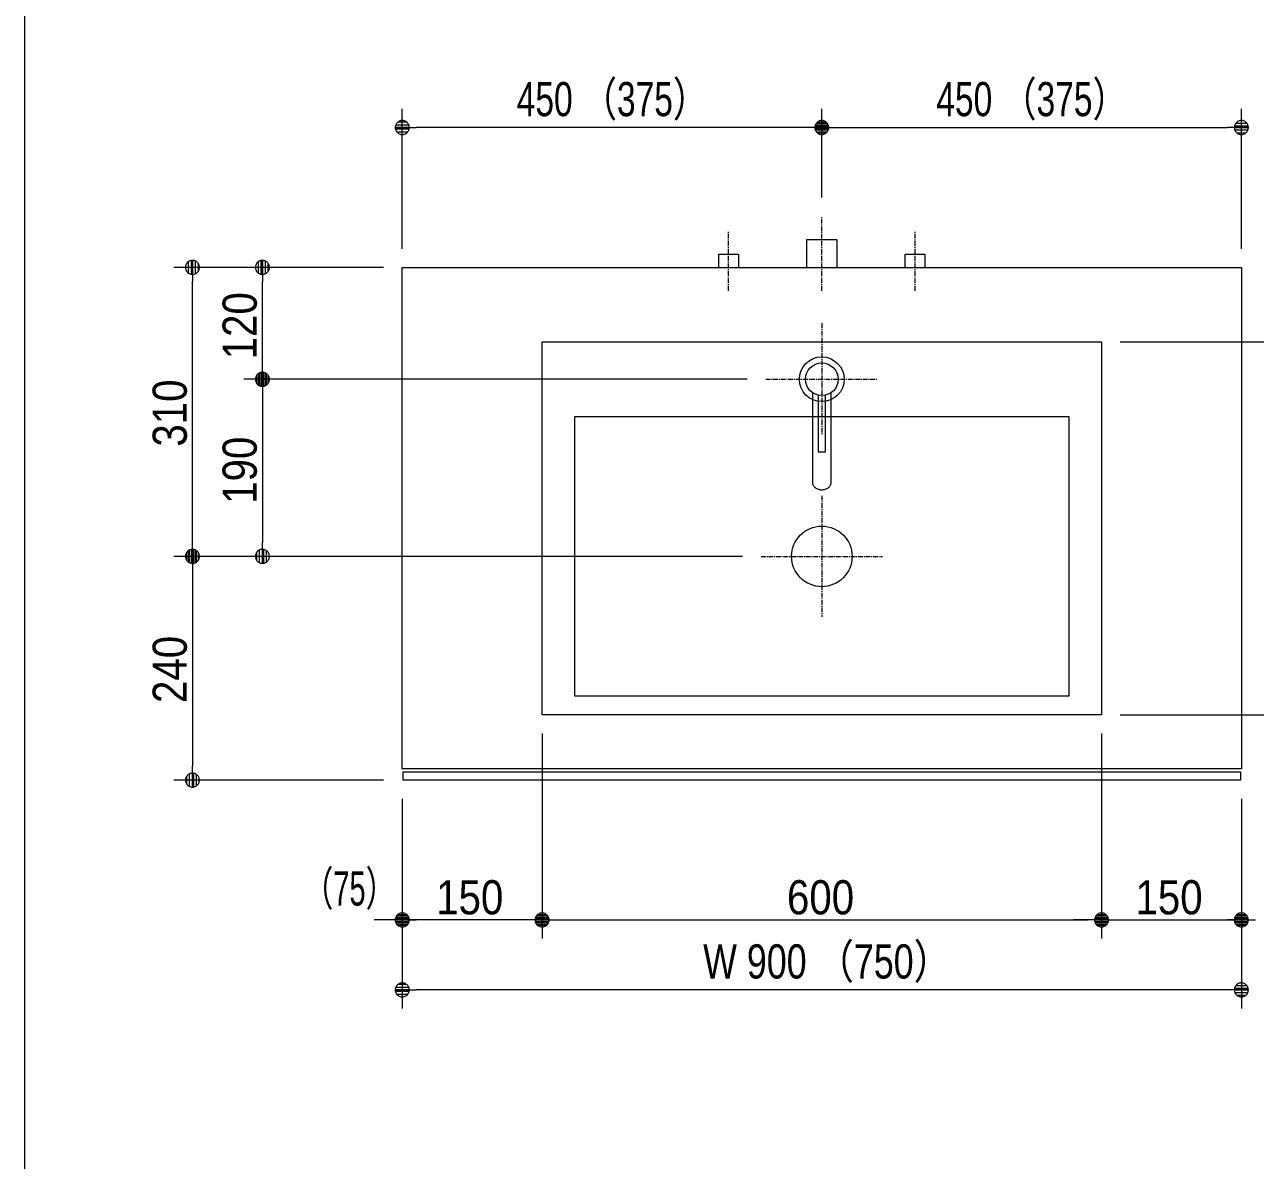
# Model space of a CAD drawing. Units: millimetres, scale not verified. Extents: x -6062 to 6062, y -3045 to 3045.
# Drawn here: x -368 to 953, y -778 to 440 of the extents above; entities that cross this region are included whole.
import ezdxf
from ezdxf.enums import TextEntityAlignment as Align

# ---------------------------------------------------------------- set-up
doc = ezdxf.new("R2010")
doc.units = ezdxf.units.MM
doc.header["$LTSCALE"] = 20
doc.linetypes.add('CHAIN1', pattern=[8, 5, -1, 1, -1])
for name, color, linetype, lineweight in [('0-0_1図面枠', 7, 'Continuous', 9), ('0-1_5ボウル・キャビネット', 7, 'Continuous', 9), ('0-2_2寸法-1', 7, 'Continuous', 9), ('0-3_0', 7, 'Continuous', 9), ('0-4_2寸法-2', 7, 'Continuous', 9), ('0-5_4給排水', 7, 'Continuous', 9)]:
    doc.layers.add(name, color=color, linetype=linetype, lineweight=lineweight)
doc.styles.add('ＭＳ Ｐゴシック', font='')
doc.styles.get('ＭＳ Ｐゴシック').set_extended_font_data('MS PGothic')

# ---------------------------------------------------------------- blocks, each defined once
blk = doc.blocks.new('グループ-4')
at = {"layer": '0-0_1図面枠'}
blk.add_line((28400, 41000), (28400, -48600), dxfattribs=at)
blk = doc.blocks.new('_Dot')
at = {"layer": '0-3_0'}
for p, q in [((-10, 0), (-20, 0)), ((9.78, 2), (-9.78, 2)), ((7.99, 6), (-7.99, 6)), ((9.16, -3.98), (-9.16, -3.98)), ((6, -7.98), (-6, -7.98))]:
    blk.add_line(p, q, dxfattribs=at)
for points in [[(10, 0), (9.92, 1.25), (9.69, 2.49), (9.3, 3.68), (8.76, 4.82), (8.09, 5.88), (7.29, 6.85), (6.37, 7.71), (5.36, 8.44), (4.26, 9.05), (3.09, 9.51), (1.87, 9.82), (0.63, 9.98), (-0.63, 9.98), (-1.87, 9.82), (-3.09, 9.51), (-4.26, 9.05), (-5.36, 8.44), (-6.37, 7.71), (-7.29, 6.85), (-8.09, 5.88), (-8.76, 4.82), (-9.3, 3.68), (-9.69, 2.49), (-9.92, 1.25), (-10, 0), (0, 0)], [(-10, 0), (-9.92, -1.25), (-9.69, -2.49), (-9.3, -3.68), (-8.76, -4.82), (-8.09, -5.88), (-7.29, -6.85), (-6.37, -7.71), (-5.36, -8.44), (-4.26, -9.05), (-3.09, -9.51), (-1.87, -9.82), (-0.63, -9.98), (0.63, -9.98), (1.87, -9.82), (3.09, -9.51), (4.26, -9.05), (5.36, -8.44), (6.37, -7.71), (7.29, -6.85), (8.09, -5.88), (8.76, -4.82), (9.3, -3.68), (9.69, -2.49), (9.92, -1.25), (10, 0), (0, 0)]]:
    blk.add_lwpolyline(points, close=True, dxfattribs=at)
blk = doc.blocks.new('グループ-51')
at = {"layer": '0-1_5ボウル・キャビネット', "linetype": 'CHAIN1'}
for p, q in [((45500, -1300), (45500, -3900)), ((44200, -2600), (46800, -2600))]:
    blk.add_line(p, q, dxfattribs=at)
at = {"layer": '0-1_5ボウル・キャビネット'}
for points in [[(39500, 2000), (51500, 2000), (51500, -6000), (39500, -6000)], [(40200, 400), (50800, 400), (50800, -5600), (40200, -5600)]]:
    blk.add_lwpolyline(points, close=True, dxfattribs=at)
blk.add_circle((45500, -2600), 650, dxfattribs=at)
blk = doc.blocks.new('グループ-52')
at = {"layer": '0-5_4給排水', "linetype": 'CHAIN1'}
for p, q in [((45500, 2400), (45500, 0)), ((44300, 1200), (46700, 1200))]:
    blk.add_line(p, q, dxfattribs=at)
at = {"layer": '0-5_4給排水'}
for points in [[(45300, 912.8), (45300, -1017.1), (45300.8, -1030.8), (45303.3, -1045), (45307.7, -1059.2), (45314, -1073.5), (45322.3, -1087.4), (45332.6, -1100.9), (45344.7, -1113.6), (45358.6, -1125.4), (45373.9, -1136), (45390.6, -1145.3), (45408.1, -1153.2), (45426.4, -1159.5), (45445, -1164.4), (45463.6, -1167.7), (45482, -1169.7), (45500, -1170.3), (45518, -1169.7), (45536.4, -1167.7), (45555, -1164.4), (45573.6, -1159.5), (45591.9, -1153.2), (45609.4, -1145.3), (45626.1, -1136), (45641.4, -1125.4), (45655.3, -1113.6), (45667.4, -1100.9), (45677.7, -1087.4), (45686, -1073.5), (45692.3, -1059.2), (45696.7, -1045), (45699.2, -1030.8), (45700, -1017.1), (45700, 912.8)], [(45420, 859.3), (45420, -360), (45580, -360), (45580, 859.3)]]:
    blk.add_lwpolyline(points, dxfattribs=at)
for radius in [480, 350]:
    blk.add_circle((45500, 1200), radius, dxfattribs=at)
blk = doc.blocks.new('グループ-62')
at = {"layer": '0-5_4給排水', "linetype": 'CHAIN1'}
blk.add_line((45500, 3100), (45500, 4700), dxfattribs=at)
at = {"layer": '0-5_4給排水'}
blk.add_lwpolyline([(45180, 3600), (45180, 4200), (45820, 4200), (45820, 3600)], dxfattribs=at)
blk = doc.blocks.new('止水栓_平面_W100')
at = {"layer": '0-5_4給排水', "linetype": 'CHAIN1'}
for p, q in [((-2000, -500), (-2000, 780)), ((2000, -500), (2000, 780))]:
    blk.add_line(p, q, dxfattribs=at)
at = {"layer": '0-5_4給排水'}
for points in [[(-2210, 0), (-2210, 280), (-1790, 280), (-1790, 0)], [(1790, 0), (1790, 280), (2210, 280), (2210, 0)]]:
    blk.add_lwpolyline(points, dxfattribs=at)

msp = doc.modelspace()

# ---------------------------------------------------------------- linework, layer by layer
at = {"layer": '0-1_5ボウル・キャビネット'}
for points in [[(37.5, 180), (937.5, 180), (937.5, -358), (37.5, -358)], [(38.5, -361), (936.5, -361), (936.5, -370), (38.5, -370)]]:
    msp.add_lwpolyline(points, close=True, dxfattribs=at)
at = {"layer": '0-2_2寸法-1'}
for p, q in [((37.5, 200), (37.5, 350)), ((487.5, 255), (487.5, 350)), ((487.5, 255), (487.5, 350)), ((937.5, 200), (937.5, 350)), ((472.49, 330), (52.51, 330)), ((502.51, 330), (922.49, 330)), ((-132.5, 180), (-207.5, 180)), ((17.5, 180), (-132.5, 180)), ((-187.5, -114.99), (-187.5, 164.99)), ((-112.5, 75.01), (-112.5, 164.99)), ((807.5, 100), (1108.5, 100)), ((407.5, 60), (-132.5, 60)), ((407.5, 60), (-132.5, 60)), ((-112.5, 44.99), (-112.5, -114.99)), ((-132.5, -130), (-207.5, -130)), ((-132.5, -130), (-207.5, -130)), ((402.5, -130), (-132.5, -130)), ((-187.5, -145.01), (-187.5, -354.99)), ((807.5, -300), (1108.5, -300)), ((187.5, -320), (187.5, -540)), ((787.5, -320), (787.5, -540)), ((17.5, -370), (-207.5, -370)), ((37.5, -390), (37.5, -540)), ((187.5, -390), (187.5, -540)), ((787.5, -390), (787.5, -540)), ((937.5, -390), (937.5, -540)), ((172.49, -520), (52.51, -520)), ((202.51, -520), (772.49, -520)), ((802.51, -520), (922.49, -520)), ((37.5, -540), (37.5, -615)), ((937.5, -540), (937.5, -615)), ((922.49, -595), (52.51, -595))]:
    msp.add_line(p, q, dxfattribs=at)
at = {"layer": '0-4_2寸法-2'}
for p, q in [((37.5, -390), (37.5, -540)), ((187.5, -390), (187.5, -540)), ((787.5, -390), (787.5, -540)), ((937.5, -390), (937.5, -540)), ((22.49, -520), (7.49, -520)), ((187.5, -520), (37.5, -520)), ((202.51, -520), (217.51, -520)), ((772.49, -520), (757.49, -520)), ((787.5, -520), (937.5, -520))]:
    msp.add_line(p, q, dxfattribs=at)

# ---------------------------------------------------------------- block references
at = {"layer": '0-0_1図面枠', "xscale": 0.05, "yscale": 0.05}
msp.add_blockref('グループ-4', (-1787.5, 0), dxfattribs=at)
at = {"layer": '0-1_5ボウル・キャビネット', "xscale": 0.05, "yscale": 0.05}
msp.add_blockref('グループ-51', (-1787.5, 0), dxfattribs=at)
at = {"layer": '0-2_2寸法-1', "xscale": 0.7503418, "yscale": 0.7503418}
for p, rotation in [((37.5, 330), 180), ((487.5, 330), 180), ((-187.5, 180), 90), ((-112.5, 180), 90), ((-112.5, 60), 270), ((-112.5, 60), 90), ((-187.5, -130), 270), ((-112.5, -130), 270), ((-187.5, -130), 90), ((-187.5, -370), 270), ((37.5, -520), 180), ((187.5, -520), 180), ((787.5, -520), 180), ((37.5, -595), 180)]:
    msp.add_blockref('_Dot', p, dxfattribs=dict(at, rotation=rotation))
for p in [(487.5, 330), (937.5, 330), (187.5, -520), (787.5, -520), (937.5, -520), (937.5, -595)]:
    msp.add_blockref('_Dot', p, dxfattribs=at)
at = {"layer": '0-4_2寸法-2', "xscale": 0.7503418, "yscale": 0.7503418}
for p in [(37.5, -520), (787.5, -520)]:
    msp.add_blockref('_Dot', p, dxfattribs=at)
at = {"layer": '0-4_2寸法-2', "xscale": 0.7503418, "yscale": 0.7503418, "rotation": 180}
for p in [(187.5, -520), (937.5, -520)]:
    msp.add_blockref('_Dot', p, dxfattribs=at)
at = {"layer": '0-5_4給排水', "xscale": 0.05, "yscale": 0.05}
for name, p in [('グループ-62', (-1787.5, 0)), ('止水栓_平面_W100', (487.5, 180)), ('グループ-52', (-1787.5, 0))]:
    msp.add_blockref(name, p, dxfattribs=at)

# ---------------------------------------------------------------- texts
at = {"layer": '0-2_2寸法-1', "style": 'ＭＳ Ｐゴシック'}
for s, height, width, p in [('450 （375）', 36.66, 0.75, (160.29, 331.19)), ('450 （375）', 36.66, 0.75, (610.29, 331.19)), ('150', 36.66, 0.9, (73.89, -524.96)), ('600', 36.66, 0.9, (450.12, -524.96)), ('150', 36.66, 0.9, (823.89, -524.96)), ('W 900 （750）', 36.69, 0.8, (360.23, -593.81))]:
    msp.add_text(s, height=height, dxfattribs=dict(at, width=width)).set_placement(p, align=Align.BOTTOM_LEFT)
at = {"layer": '0-2_2寸法-1', "style": 'ＭＳ Ｐゴシック', "width": 0.9}
for s, p in [('120', (-107.54, 81.39)), ('310', (-182.54, -12.28)), ('190', (-107.54, -73.61)), ('240', (-182.54, -287.28))]:
    msp.add_text(s, height=36.66, rotation=90, dxfattribs=at).set_placement(p, align=Align.BOTTOM_LEFT)
at = {"layer": '0-4_2寸法-2', "style": 'ＭＳ Ｐゴシック', "width": 0.65}
msp.add_text('（75）', height=36.66, dxfattribs=at).set_placement((-68.93, -515.51), align=Align.BOTTOM_LEFT)

doc.saveas('drawing.dxf')
